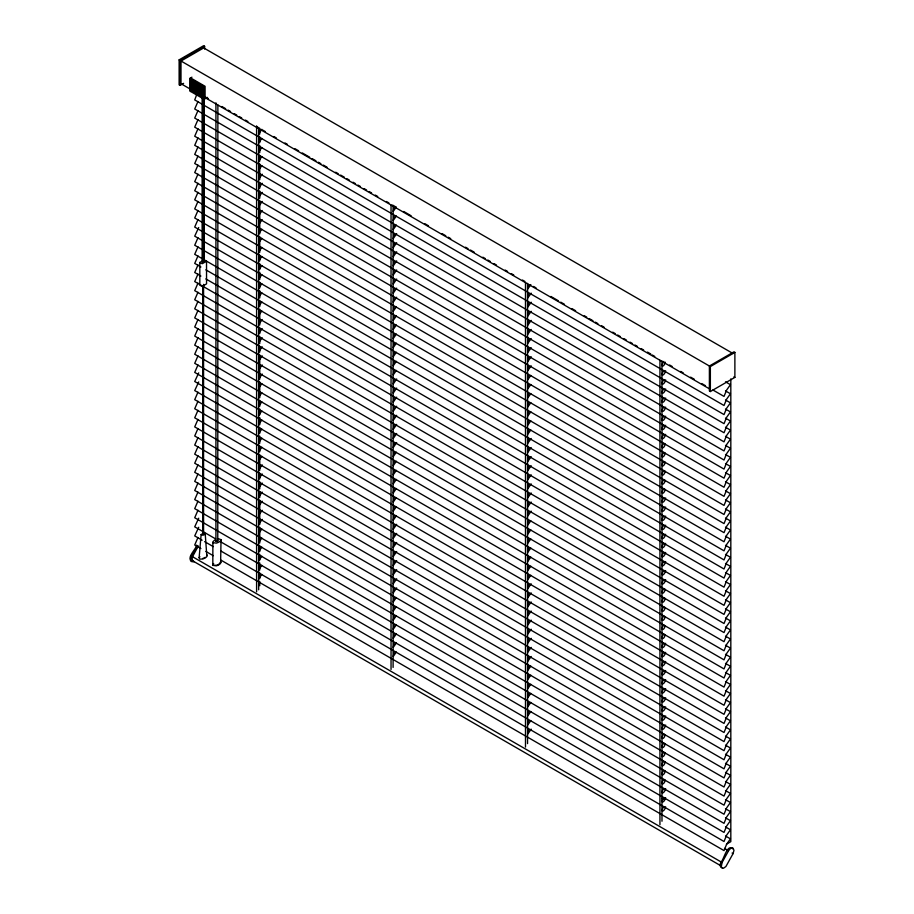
<?xml version="1.0" encoding="UTF-8"?>
<svg xmlns="http://www.w3.org/2000/svg" width="914" height="914" viewBox="0 0 914 914"><rect width="100%" height="100%" fill="white"/><g stroke="black" fill="none" stroke-linecap="round" stroke-linejoin="round"><path stroke-width="1.37" d="M202.131 261.564L202.999 261.347L202.131 261.655L202.131 94.073M202.702 261.998L203.571 261.678L202.702 261.998L202.702 98.666M203.285 262.329L204.153 262.021L203.285 262.329L203.285 86.213M199.138 557.7L199.72 559.094L202.565 559.025A8.991 5.198 0 0 0 206.861 556.546L205.204 533.536L203.845 533.011L201.126 534.576L199.138 557.7L199.892 556.717M201.126 534.576L202.851 535.238A4.501 2.593 0 0 0 204.999 533.993L205.204 533.536M202.702 534.336L203.571 534.027L202.702 534.336L202.702 286.128M218.309 538.654L221.028 539.706L220.605 563.344A8.991 5.198 0 0 1 216.31 565.823L212.813 565.343L212.882 541.785L214.95 539.854M212.813 565.343L213.636 563.515M217.875 105.007L217.772 540.894A2.136 1.234 0 0 1 216.755 541.476L215.921 541.362L216.435 540.7M195.105 89.538L194.716 90.829L202.131 95.102M206.518 261.107L206.553 283.877L202.028 286.459L199.823 285.157L199.823 262.444L204.405 259.884M206.541 261.21L202.245 263.723L199.858 262.501M221.028 539.706L220.605 540.631A8.991 5.198 0 0 1 216.31 543.122L212.813 542.63M219.977 562.738L219.668 563.435A6.706 3.873 0 0 1 216.458 565.275L214.333 565.332M196.67 545.087C196.053 549.554 186.319 557.106 191.517 561.596M197.641 545.647C198.189 546.903 184.868 562.75 194.076 561.767M198.247 546.138L192.1 557.494L192.466 560.716L720.54 865.592M721.409 863.09L721.774 862.29M722.06 862.496L721.272 866.735L722.094 868.049L723.522 868.254L725.945 866.461L733.062 853.63L733.953 850.351L733.028 848.078L731.6 847.872L729.178 849.666L722.06 862.496L192.466 556.695M196.647 94.828L194.716 99.912L724.025 405.496L726.596 399.201L730.446 393.763L725.499 390.906M259.725 129.651L258.742 133.741L261.85 129.297M259.725 138.745L258.742 142.824L261.85 138.391M259.725 147.828L258.742 151.907L261.85 147.474M259.725 156.911L258.742 161.001L261.85 156.557M259.725 165.994L258.742 170.084L261.85 165.64M259.725 175.077L258.742 179.167L262.192 174.186M259.725 184.16L258.742 188.25L262.192 183.268M259.725 193.242L258.742 197.333L262.192 192.351M259.725 202.325L258.742 206.415L262.192 201.434M259.725 211.408L258.742 215.498L262.192 210.517M259.725 220.491L258.742 224.581L262.192 219.6M259.725 229.574L258.742 233.664L261.85 229.22M259.725 238.657L258.742 242.747L261.85 238.303M259.725 247.74L258.742 251.83L261.85 247.386M259.725 256.823L258.742 260.913L261.85 256.468M259.725 265.905L258.742 269.996L261.85 265.551M259.725 274.988L258.742 279.078L261.85 274.634M259.725 284.071L258.742 288.161L261.85 283.717M259.725 293.154L258.742 297.244L261.85 292.8M259.725 302.237L258.742 306.327L261.85 301.883M259.725 311.32L258.742 315.41L261.85 310.966M259.725 320.403L258.742 324.493L262.192 319.523M259.725 329.486L258.742 333.576L262.192 328.606M259.725 338.568L258.742 342.659L262.192 337.689M259.725 347.663L258.742 351.741L262.192 346.772M259.725 356.746L258.742 360.824L262.192 355.854M259.725 365.829L258.742 369.919L262.192 364.937M259.725 374.911L258.742 379.002L262.192 374.02M259.725 383.994L258.742 388.084L261.85 383.64M259.725 393.077L258.742 397.167L261.85 392.723M259.725 402.16L258.742 406.25L261.85 401.806M259.725 411.243L258.742 415.333L261.85 410.889M259.725 420.326L258.742 424.416L261.85 419.972M259.725 429.409L258.742 433.499L261.85 429.054M259.725 438.492L258.742 442.582L261.85 438.137M259.725 447.574L258.742 451.665L261.85 447.22M259.725 456.657L258.742 460.747L261.85 456.303M259.725 465.74L258.742 469.83L262.192 464.849M394.22 207.307L393.237 211.397L396.345 206.952M259.725 474.823L258.742 478.913L262.192 473.943M394.22 216.39L393.237 220.48L396.345 216.035M259.725 483.906L258.742 487.996L262.192 483.026M394.22 225.472L393.237 229.563L396.345 225.118M259.725 492.989L258.742 497.079L262.192 492.109M394.22 234.555L393.237 238.645L396.676 233.664M259.725 502.072L258.742 506.162L262.192 501.192M394.22 243.638L393.237 247.728L396.676 242.747M259.725 511.154L258.742 515.245L262.192 510.275M394.22 252.721L393.237 256.811L396.676 251.83M259.725 520.237L258.742 524.328L262.192 519.358M394.22 261.804L393.237 265.894L396.676 260.913M259.725 529.32L258.742 533.41L261.85 528.966M394.22 270.887L393.237 274.977L396.676 269.996M259.725 538.403L258.742 542.493L261.85 538.049M394.22 279.97L393.237 284.06L396.676 279.078M259.725 547.486L258.742 551.576L261.85 547.132M394.22 289.053L393.237 293.143L396.676 288.161M259.725 556.58L258.742 560.659L261.85 556.226M394.22 298.135L393.237 302.226L396.676 297.244M259.725 565.663L258.742 569.742L261.85 565.309M394.22 307.218L393.237 311.308L396.345 306.864M259.725 574.746L258.742 578.836L261.85 574.392M394.22 316.301L393.237 320.391L396.345 315.947M394.22 325.384L393.237 329.474L396.345 325.03M394.22 334.467L393.237 338.557L396.345 334.113M394.22 343.55L393.237 347.64L396.345 343.196M394.22 352.633L393.237 356.723L396.345 352.278M394.22 361.716L393.237 365.806L396.345 361.361M394.22 370.798L393.237 374.889L396.345 370.444M394.22 379.881L393.237 383.971L396.676 379.002M394.22 388.976L393.237 393.054L396.676 388.084M394.22 398.058L393.237 402.137L396.676 397.167M394.22 407.141L393.237 411.231L396.676 406.25M394.22 416.224L393.237 420.314L396.676 415.333M394.22 425.307L393.237 429.397L396.676 424.416M394.22 434.39L393.237 438.48L396.676 433.499M394.22 443.473L393.237 447.563L396.676 442.582M394.22 452.556L393.237 456.646L396.345 452.202M394.22 461.639L393.237 465.729L396.345 461.284M394.22 470.721L393.237 474.812L396.345 470.367M394.22 479.804L393.237 483.894L396.345 479.45M394.22 488.887L393.237 492.977L396.345 488.533M394.22 497.97L393.237 502.06L396.345 497.616M394.22 507.053L393.237 511.143L396.345 506.699M394.22 516.136L393.237 520.226L396.345 515.782M394.22 525.219L393.237 529.309L396.676 524.339M394.22 534.302L393.237 538.392L396.676 533.422M394.22 543.384L393.237 547.475L396.676 542.505M528.703 284.951L527.721 289.041L530.828 284.597M394.22 552.467L393.237 556.557L396.676 551.588M528.703 294.034L527.721 298.124L531.171 293.143M394.22 561.55L393.237 565.64L396.676 560.67M528.703 303.117L527.721 307.207L531.171 302.226M394.22 570.633L393.237 574.723L396.676 569.753M528.703 312.2L527.721 316.29L531.171 311.308M394.22 579.716L393.237 583.806L396.676 578.836M528.703 321.282L527.721 325.373L531.171 320.391M394.22 588.799L393.237 592.889L396.676 587.919M528.703 330.365L527.721 334.455L531.171 329.474M394.22 597.893L393.237 601.972L396.345 597.539M528.703 339.448L527.721 343.538L531.171 338.557M394.22 606.976L393.237 611.055L396.345 606.622M528.703 348.531L527.721 352.621L531.171 347.651M394.22 616.059L393.237 620.149L396.345 615.705M528.703 357.614L527.721 361.704L531.171 356.734M394.22 625.142L393.237 629.232L396.345 624.788M528.703 366.697L527.721 370.787L531.171 365.817M394.22 634.225L393.237 638.315L396.345 633.87M528.703 375.78L527.721 379.87L530.828 375.426M394.22 643.307L393.237 647.398L396.345 642.953M528.703 384.863L527.721 388.953L530.828 384.508M394.22 652.39L393.237 656.481L396.345 652.036M528.703 393.945L527.721 398.036L530.828 393.591M528.703 403.028L527.721 407.118L530.828 402.674M528.703 412.111L527.721 416.201L530.828 411.757M528.703 421.194L527.721 425.284L530.828 420.851M528.703 430.288L527.721 434.367L530.828 429.934M528.703 439.371L527.721 443.461L531.171 438.48M528.703 448.454L527.721 452.544L531.171 447.563M528.703 457.537L527.721 461.627L531.171 456.646M528.703 466.62L527.721 470.71L531.171 465.729M528.703 475.703L527.721 479.793L531.171 474.812M528.703 484.786L527.721 488.876L531.171 483.894M528.703 493.868L527.721 497.959L531.171 492.977M528.703 502.951L527.721 507.042L531.171 502.06M528.703 512.034L527.721 516.124L531.171 511.143M528.703 521.117L527.721 525.207L530.828 520.763M528.703 530.2L527.721 534.29L530.828 529.846M528.703 539.283L527.721 543.373L530.828 538.929M528.703 548.366L527.721 552.456L530.828 548.012M528.703 557.449L527.721 561.539L530.828 557.094M528.703 566.531L527.721 570.622L530.828 566.177M528.703 575.614L527.721 579.705L530.828 575.26M528.703 584.697L527.721 588.787L531.171 583.817M528.703 593.78L527.721 597.87L531.171 592.9M528.703 602.863L527.721 606.953L531.171 601.983M528.703 611.946L527.721 616.036L531.171 611.066M528.703 621.029L527.721 625.119L531.171 620.149M528.703 630.112L527.721 634.202L531.171 629.232M528.703 639.206L527.721 643.285L531.171 638.315M528.703 648.289L527.721 652.379L531.171 647.398M528.703 657.372L527.721 661.462L531.171 656.481M528.703 666.455L527.721 670.545L530.828 666.1M528.703 675.537L527.721 679.628L530.828 675.183M528.703 684.62L527.721 688.71L530.828 684.266M528.703 693.703L527.721 697.793L530.828 693.349M528.703 702.786L527.721 706.876L530.828 702.432M528.703 711.869L527.721 715.959L530.828 711.515M528.703 720.952L527.721 725.042L530.828 720.598M528.703 730.035L527.721 734.125L531.171 729.144M732.879 848.832C727.258 843.131 723.751 860.074 721.089 861.936C719.924 863.661 719.478 868.037 722.563 867.694M197.287 93.605L197.972 92.417M197.972 101.5L194.716 108.995L724.025 414.579L726.596 408.284L730.446 402.846L725.499 399.989M197.972 110.583L194.716 118.077L724.025 423.662L726.596 417.367L730.446 411.928L725.499 409.072M197.972 119.665L194.716 127.16L724.025 432.756L726.596 426.45L730.446 421.011L725.499 418.155M197.972 128.748L194.716 136.243L724.025 441.839L726.596 435.532L730.446 430.094L725.499 427.238M197.972 137.843L194.716 145.326L724.025 450.922L726.596 444.615L730.446 439.177L725.499 436.321M197.972 146.925L194.716 154.409L724.025 460.005L726.596 453.698L730.446 448.26L725.499 445.404M197.972 156.008L194.716 163.492L724.025 469.088L726.596 462.781L730.446 457.343L725.499 454.498M197.972 165.091L194.716 172.575L724.025 478.171L726.596 471.864L730.446 466.426L725.499 463.581M197.972 174.174L194.716 181.657L724.025 487.253L726.596 480.947L730.446 475.52L725.499 472.664M197.972 183.257L194.716 190.74L724.025 496.336L726.596 490.03L730.446 484.603L725.499 481.747M197.972 192.34L194.716 199.823L724.025 505.419L726.596 499.113L730.446 493.686L725.499 490.829M197.972 201.423L194.716 208.906L724.025 514.502L726.596 508.195L730.446 502.769L725.499 499.912M197.972 210.506L194.716 217.989L724.025 523.585L726.596 517.29L730.446 511.851L725.499 508.995M197.972 219.589L194.716 227.072L724.025 532.668L726.596 526.373L730.446 520.934L725.499 518.078M197.972 237.754L194.716 245.238L724.025 550.834L726.596 544.538L730.446 539.1L725.499 536.244M197.972 246.837L194.716 254.321L724.025 559.916L726.596 553.621L730.446 548.183L725.499 545.327M197.972 255.92L194.716 263.403L200.897 266.979M197.972 265.003L194.716 272.486L200.897 276.062M197.972 274.086L194.716 281.569L724.025 587.165L726.596 580.87L730.446 575.432L725.499 572.575M197.972 283.169L194.716 290.652L724.025 596.248L726.596 589.953L730.446 584.514L725.499 581.658M197.972 292.252L194.716 299.746L724.025 605.331L726.596 599.036L730.446 593.597L725.499 590.741M197.972 301.334L194.716 308.829L724.025 614.414L726.596 608.118L730.446 602.68L725.499 599.824M197.972 310.417L194.716 317.912L724.025 623.497L726.596 617.201L730.446 611.763L725.499 608.907M197.972 319.5L194.716 326.995L724.025 632.579L726.596 626.284L730.446 620.846L725.499 617.99M197.972 328.583L194.716 336.078L724.025 641.674L726.596 635.367L730.446 629.929L725.499 627.073M197.972 337.666L194.716 345.161L724.025 650.757L726.596 644.45L730.446 639.012L725.499 636.155M197.972 346.76L194.716 354.244L724.025 659.839L726.596 653.533L730.446 648.095L725.499 645.238M197.972 355.843L194.716 363.326L724.025 668.922L726.596 662.616L730.446 657.177L725.499 654.321M197.972 364.926L194.716 372.409L724.025 678.005L726.596 671.699L730.446 666.26L725.499 663.415M197.972 392.175L194.716 399.658L724.025 705.254L726.596 698.947L730.446 693.52L725.499 690.664M197.972 401.257L194.716 408.741L724.025 714.337L726.596 708.03L730.446 702.603L725.499 699.747M197.972 410.34L194.716 417.824L724.025 723.42L726.596 717.113L730.446 711.686L725.499 708.83M197.972 419.423L194.716 426.907L724.025 732.502L726.596 726.207L730.446 720.769L725.499 717.913M197.972 428.506L194.716 435.989L724.025 741.585L726.596 735.29L730.446 729.852L725.499 726.996M197.972 437.589L194.716 445.072L724.025 750.668L726.596 744.373L730.446 738.935L725.499 736.078M197.972 446.672L194.716 454.155L724.025 759.751L726.596 753.456L730.446 748.018L725.499 745.161M197.972 455.755L194.716 463.238L724.025 768.834L726.596 762.539L730.446 757.1L725.499 754.244M197.972 464.838L194.716 472.321L724.025 777.917L726.596 771.622L730.446 766.183L725.499 763.327M197.972 473.92L194.716 481.404L724.025 787L726.596 780.705L730.446 775.266L725.499 772.41M197.972 483.003L194.716 490.487L724.025 796.083L726.596 789.787L730.446 784.349L725.499 781.493M197.972 492.086L194.716 499.57L724.025 805.165L726.596 798.87L730.446 793.432L725.499 790.576M197.972 501.169L194.716 508.652L724.025 814.248L726.596 807.953L730.446 802.515L725.499 799.659M197.972 510.252L194.716 517.747L724.025 823.331L726.596 817.036L730.446 811.598L725.499 808.741M197.972 537.501L194.716 544.995L200.897 548.56M663.872 361.407C659.931 366.297 663.564 368.502 665.323 362.241M663.872 370.49C659.725 376.168 663.941 376.956 665.655 370.787M663.872 379.573C659.725 385.251 663.941 386.039 665.655 379.881M663.872 388.656C659.725 394.334 663.941 395.122 665.655 388.964M663.872 397.739C659.725 403.417 663.941 404.205 665.655 398.047M663.872 406.821C659.725 412.5 663.941 413.288 665.655 407.13M663.872 415.904C659.725 421.583 663.941 422.371 665.655 416.213M663.872 424.999C659.725 430.665 663.941 431.454 665.655 425.296M663.872 434.081C659.725 439.748 663.941 440.537 665.655 434.379M663.872 443.164C659.931 448.043 663.564 450.259 665.323 443.987M663.872 452.247C659.931 457.126 663.564 459.342 665.323 453.07M663.872 461.33C659.931 466.209 663.564 468.425 665.323 462.164M663.872 470.413C659.931 475.291 663.564 477.508 665.323 471.247M663.872 479.496C659.931 484.374 663.564 486.591 665.323 480.33M663.872 488.579C659.931 493.457 663.564 495.674 665.323 489.413M663.872 497.662C659.725 503.34 663.941 504.128 665.655 497.959M663.872 506.744C659.725 512.423 663.941 513.211 665.655 507.042M663.872 515.827C659.725 521.506 663.941 522.294 665.655 516.124M663.872 524.91C659.725 530.588 663.941 531.377 665.655 525.207M663.872 533.993C659.725 539.671 663.941 540.46 665.655 534.29M663.872 543.076C659.725 548.754 663.941 549.543 665.655 543.373M663.872 552.159C659.725 557.837 663.941 558.625 665.655 552.456M663.872 561.242C659.725 566.92 663.941 567.708 665.655 561.539M663.872 570.325C659.725 576.003 663.941 576.791 665.655 570.622M663.872 579.407C659.725 585.086 663.941 585.874 665.655 579.705M663.872 588.49C659.931 593.38 663.564 595.585 665.323 589.324M663.872 597.573C659.931 602.463 663.564 604.668 665.323 598.407M663.872 606.656C659.931 611.546 663.564 613.751 665.323 607.49M663.872 615.739C659.931 620.629 663.564 622.834 665.323 616.573M663.872 624.822C659.931 629.712 663.564 631.917 665.323 625.656M663.872 633.916C659.931 638.795 663.564 641 665.323 634.739M663.872 642.999C659.725 648.666 663.941 649.454 665.655 643.296M663.872 652.082C659.725 657.749 663.941 658.537 665.655 652.379M663.872 661.165C659.725 666.832 663.941 667.62 665.655 661.462M663.872 670.248C659.725 675.914 663.941 676.703 665.655 670.545M663.872 679.331C659.725 685.009 663.941 685.786 665.655 679.628M663.872 688.413C659.725 694.092 663.941 694.869 665.655 688.71M663.872 697.496C659.725 703.174 663.941 703.951 665.655 697.793M663.872 706.579C659.725 712.257 663.941 713.046 665.655 706.876M663.872 715.662C659.725 721.34 663.941 722.129 665.655 715.959M663.872 724.745C659.725 730.423 663.941 731.211 665.655 725.042M663.872 733.828C659.931 738.718 663.564 740.923 665.323 734.662M663.872 742.911C659.931 747.801 663.564 750.006 665.323 743.745M663.872 751.994C659.931 756.883 663.564 759.088 665.323 752.828M663.872 761.076C659.931 765.966 663.564 768.171 665.323 761.91M663.872 770.159C659.931 775.049 663.564 777.254 665.323 770.993M663.872 779.242C659.931 784.132 663.564 786.337 665.323 780.076M663.872 788.325C659.725 794.003 663.941 794.792 665.655 788.622M663.872 797.408C659.725 803.086 663.941 803.874 665.655 797.705M663.872 806.491C659.725 812.169 663.941 812.957 665.655 806.799M198.704 227.529L194.716 236.155L724.025 541.751L726.596 535.455L730.446 530.017L725.499 527.161M198.704 372.866L194.716 381.492L724.025 687.088L726.596 680.781L730.446 675.343L725.499 672.498M198.704 381.949L194.716 390.575L724.025 696.171L726.596 689.864L730.446 684.437L725.499 681.581M198.704 518.192L194.716 526.83L215.738 538.963M198.704 527.275L194.716 535.912L202.131 540.197M183.623 83.345L180.081 85.39L179.121 84.842L179.121 59.856L203.639 45.7L204.61 46.26L204.61 49.036M179.121 59.856L180.081 60.415L204.61 46.26M190.638 89.298L180.995 83.734L180.995 61.021L203.696 47.916L733.005 353.512M207.512 97.387L204.188 99.306L189.724 90.966L189.724 78.467L191.94 77.187M202.988 87.915L191.597 81.346L190.695 81.872L203.228 89.104M202.988 90.76L191.597 84.179L190.695 84.705L203.228 91.937M202.988 93.594L191.597 87.024L190.695 87.538L203.228 94.782M202.988 96.438L191.597 89.858L190.695 90.383L203.228 97.615M202.988 93.811L193.871 88.544L192.957 89.069L192.957 90.212L203.216 96.13M197.504 87.584L198.407 85.927L200.692 87.241M192.957 90.212L190.695 91.514L190.695 80.158L203.228 87.401M203.228 98.758L204.13 98.232M180.995 61.021L710.361 366.571L734.879 352.404L734.879 377.391L710.361 391.546L709.39 390.986L709.39 366.011L733.919 351.856L734.879 352.404M726.493 844.148L730.823 841.645L730.823 378.899M193.482 560.853L192.466 560.716M217.224 540.425L217.875 540.665M733.919 376.831L734.879 377.391M725.499 381.824L730.446 384.68L726.596 390.118L724.025 396.413L712.897 389.992M190.638 77.941L205.09 86.293L205.09 97.649L710.304 389.33M189.724 78.467L204.188 86.819L204.153 262.021M197.504 86.453L202.063 89.081M203.228 90.235L190.695 83.003L191.597 81.346M198.418 88.555L202.977 91.183M196.373 88.418L203.205 92.36M203.228 93.079L190.695 85.836L191.597 84.179M203.205 93.502L195.23 88.898L195.23 87.755M194.099 89.732L197.515 91.697M200.931 93.674L203.216 94.987M205.844 97.25L208.323 98.678M221.919 106.527L225.632 108.675M228.112 110.103L230.579 111.531M234.292 113.667L236.76 115.095M239.24 116.524L241.707 117.952M245.42 120.1L247.9 121.528M256.548 126.52L259.028 127.949M262.729 130.096L265.209 131.525M273.869 136.517L276.336 137.945M284.997 142.95L287.464 144.378M294.891 148.662L298.604 150.799M302.306 152.946L309.732 157.231M312.2 158.659L315.913 160.795M318.392 162.224L320.86 163.652M323.328 165.08L327.041 167.216M335.701 172.22L338.169 173.649M340.648 175.077L344.361 177.213M346.829 178.641L349.308 180.069M353.01 182.217L355.489 183.645M357.957 185.074L360.436 186.502M364.149 188.638L366.617 190.066M369.096 191.494L371.564 192.923M375.277 195.07L377.745 196.499M386.405 201.491L388.884 202.919M392.586 205.067L395.065 206.495M403.714 211.488L411.14 215.773M424.747 223.633L428.449 225.769M442.056 233.618L445.769 235.766M448.237 237.194L450.716 238.623M465.557 247.191L468.025 248.619M470.504 250.048L474.206 252.184M482.866 257.188L485.345 258.616M487.813 260.044L490.292 261.473M493.994 263.609L496.473 265.037M505.134 270.041L507.601 271.469M511.314 273.606L513.782 275.034M522.442 280.038L524.922 281.466M533.57 286.459L536.05 287.887M550.891 296.456L558.305 300.74M560.785 302.168L564.486 304.305M571.913 308.589L575.626 310.737M584.274 315.73L586.754 317.158M589.222 318.586L592.935 320.734M595.402 322.162L597.882 323.59M601.595 325.727L604.063 327.155M612.723 332.159L615.191 333.587M617.67 335.015L620.138 336.443M623.851 338.58L626.33 340.008M630.032 342.156L632.511 343.584M634.979 345.012L637.458 346.44M641.171 348.577L643.639 350.005M647.5 352.107L650.757 353.981M652.299 355.009L654.767 356.437M669.608 365.006L672.087 366.434M680.736 371.427L683.215 372.855M690.63 377.139L694.343 379.276M701.769 383.56L705.471 385.708M190.695 88.681L203.228 95.913M725.499 554.41L730.446 557.266L726.596 562.704L724.025 568.999L205.844 269.836M725.499 563.492L730.446 566.349L726.596 571.787L724.025 578.082L205.844 278.919M725.499 817.824L730.446 820.681L726.596 826.119L724.025 832.414L220.685 541.819M725.499 826.907L730.446 829.763L726.596 835.202L724.025 841.497L220.685 550.902M661.93 798.459L664.398 799.876M725.499 835.99L730.446 838.846L726.596 844.285L724.025 850.591L220.685 559.985M204.61 541.625L213.27 546.618M727.601 850.043L728.561 850.603M724.482 848.409L728.195 850.557M732.091 853.07L733.062 853.63M205.844 551.416L213.27 555.701M190.82 555.792L191.78 556.34M220.731 561.699L221.028 562.407M206.987 554.901L207.284 555.609M710.361 366.571L710.361 391.546M661.987 361.019L661.987 821.24M659.942 360.219L659.942 824.714M527.549 283.397L527.549 743.619M525.493 282.597L525.493 747.092M393.1 205.776L393.1 667.414M391.043 204.976L391.043 669.471M259.77 128.371L259.77 134.072M259.77 136.917L259.77 142.618M259.77 145.463L259.77 152.592M259.77 155.437L259.77 161.138M259.77 163.994L259.77 179.658M259.77 182.514L259.77 188.215M259.77 191.06L259.77 198.189M259.77 201.034L259.77 233.801M259.77 236.657L259.77 252.333M259.77 255.177L259.77 260.878M259.77 263.723L259.77 269.424M259.77 272.281L259.77 279.398M259.77 282.255L259.77 287.944M259.77 290.801L259.77 297.918M259.77 300.775L259.77 306.476M259.77 309.32L259.77 324.996M259.77 327.84L259.77 333.541M259.77 336.398L259.77 343.515M259.77 346.372L259.77 352.061M259.77 354.918L259.77 379.139M259.77 381.983L259.77 397.659M259.77 400.515L259.77 406.216M259.77 409.061L259.77 414.762M259.77 417.607L259.77 424.736M259.77 427.581L259.77 433.282M259.77 436.127L259.77 443.256M259.77 446.101L259.77 451.802M259.77 454.658L259.77 470.333M259.77 473.178L259.77 478.879M259.77 481.724L259.77 488.853M259.77 491.698L259.77 497.399M259.77 500.244L259.77 524.476M259.77 527.321L259.77 542.996M259.77 545.841L259.77 551.542M259.77 554.387L259.77 560.088M259.77 562.944L259.77 570.062M259.77 572.918L259.77 578.619M259.77 581.464L259.77 585.737M258.651 128.154L258.651 589.793M256.594 125.926L256.594 591.849M215.921 102.848L215.921 541.362M203.571 99.775L203.571 261.678M203.571 284.391L203.571 534.027M202.702 85.882L202.702 91.56M202.131 86.967L202.131 91.229M193.871 88.544L193.871 89.686M191.597 87.024L191.597 88.155M191.597 89.858L191.597 90.989M180.081 60.415L180.081 85.39M205.124 557.369A6.706 3.873 0 0 1 202.714 558.477"/></g></svg>
